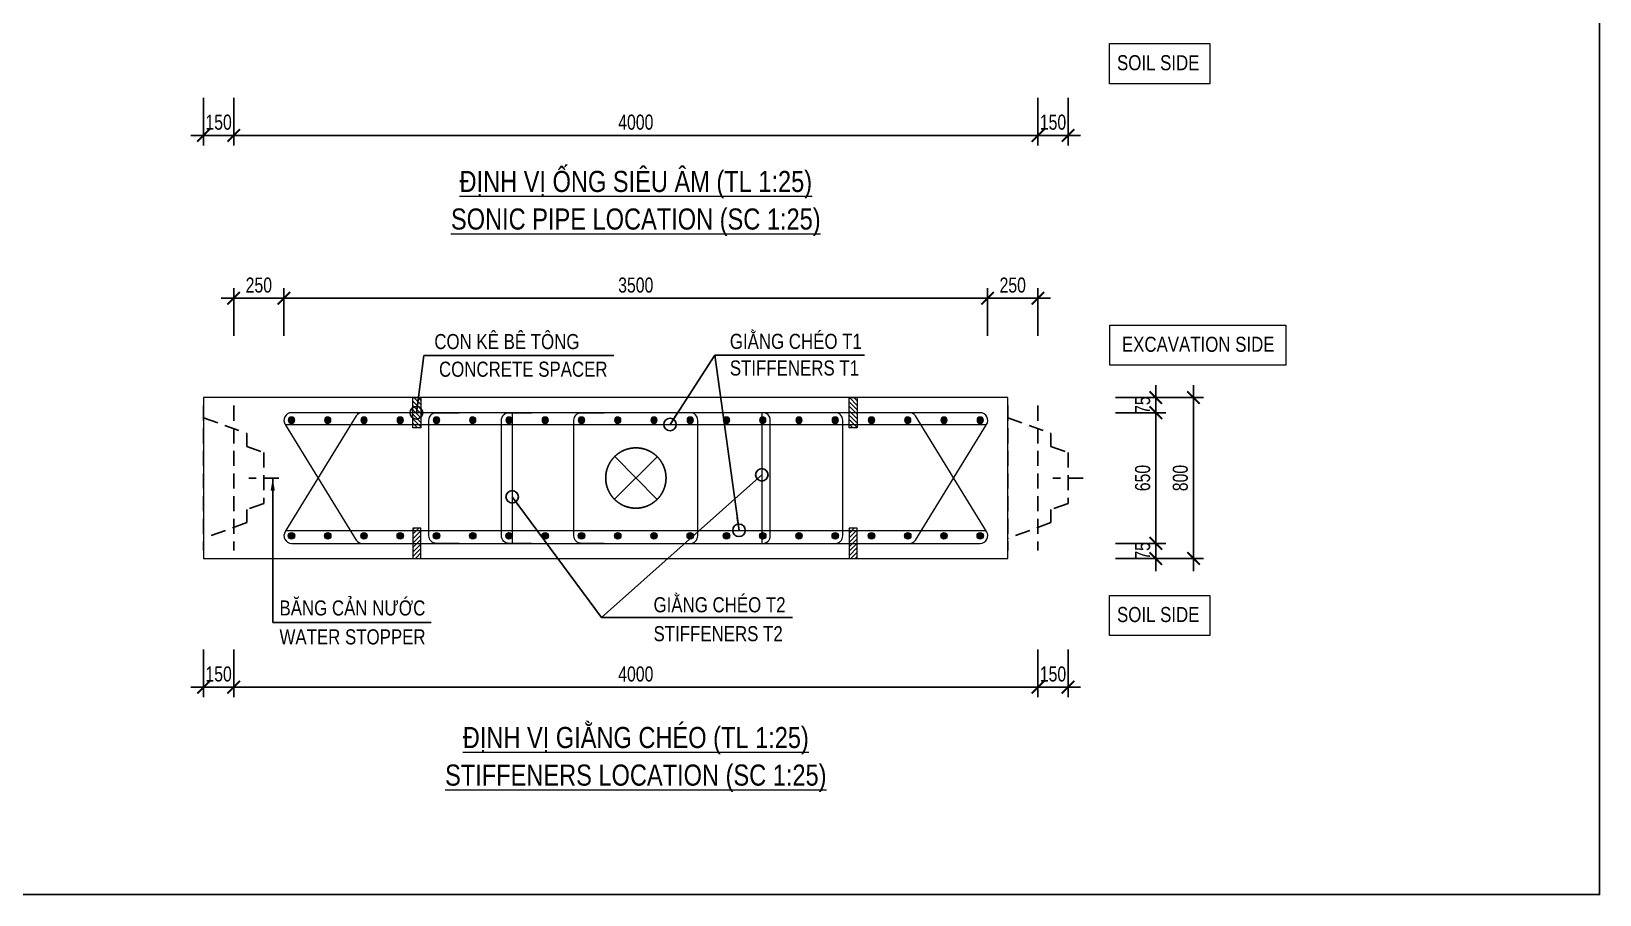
# Model space of a CAD drawing. Header units: millimetres. Extents: x 2746337 to 7547699, y -363432 to 15720.
# Drawn here: x 3321233 to 3352434, y -68024 to -50850 of the extents above; entities that cross this region are included whole.
import ezdxf
from ezdxf.enums import TextEntityAlignment as Align

# ---------------------------------------------------------------- set-up
doc = ezdxf.new("R2010")
doc.units = ezdxf.units.MM
doc.header["$LTSCALE"] = 1200
doc.header["$PDMODE"] = 3
doc.linetypes.add('CENTER', pattern=[2, 1.25, -0.25, 0.25, -0.25])
doc.linetypes.add('HIDDEN', pattern=[0.375, 0.25, -0.125])
for name, color, linetype, lineweight in [('5', 5, 'Continuous', 13), ('BOUND', 3, 'Continuous', 20), ('CWS', 8, 'HIDDEN', 9), ('ENOTE', 2, 'Continuous', 15), ('GRID', 74, 'CENTER', 15), ('K-THUOC', 1, 'Continuous', 18), ('LEADER', 8, 'Continuous', 9), ('MCT', 6, 'Continuous', 20), ('T2HI', 4, 'HIDDEN', 13), ('TEXTMA', 2, 'Continuous', 13), ('TEXTVN', 2, 'Continuous', 20), ('TIE', 4, 'Continuous', 13)]:
    doc.layers.add(name, color=color, linetype=linetype, lineweight=lineweight)
for name, color, linetype in [('CDC.04.HIDDEN', 8, 'HIDDEN'), ('CDC.11.NOTE', 8, 'Continuous'), ('MIE', 5, 'HIDDEN')]:
    doc.layers.add(name, color=color, linetype=linetype)
doc.styles.add('DB_Arial', font='arial.ttf', dxfattribs={"width": 0.8})
doc.styles.add('SMTEXT', font='arial.ttf', dxfattribs={"width": 0.75})
doc.dimstyles.new('BSV1-100', dxfattribs={"dimtxt": 300, "dimasz": 250, "dimexe": 200, "dimexo": 0, "dimgap": 108, "dimtad": 1, "dimdec": 0, "dimdsep": 46, "dimtxsty": 'SMTEXT', "dimblk": 'ARCHTICK', "dimcen": 100, "dimdle": 250, "dimclrd": 256, "dimclre": 256, "dimclrt": 1, "dimadec": 0, "dimazin": 0, "dimtfac": 1, "dimtdec": 0, "dimtix": 1, "dimtmove": 2, "dimatfit": 3, "dimfxl": 720, "dimfxlon": 1, "dimtolj": 1, "dimtzin": 0, "dimarcsym": 0})
doc.dimstyles.new('BSV25', dxfattribs={"dimtxt": 300, "dimasz": 250, "dimexe": 200, "dimexo": 0, "dimgap": 108, "dimtad": 1, "dimdec": 0, "dimlfac": 0.25, "dimdsep": 46, "dimtxsty": 'SMTEXT', "dimblk": 'ARCHTICK', "dimcen": 100, "dimdle": 250, "dimclrd": 256, "dimclre": 256, "dimclrt": 2, "dimadec": 0, "dimazin": 0, "dimtfac": 1, "dimtdec": 0, "dimtix": 1, "dimtmove": 2, "dimatfit": 3, "dimfxl": 800, "dimfxlon": 1, "dimtolj": 1, "dimtzin": 0, "dimarcsym": 0})

# ---------------------------------------------------------------- blocks, each defined once
blk = doc.blocks.new('_ArchTick')
at = {"color": 0, "linetype": 'ByBlock', "const_width": 0.15}
blk.add_lwpolyline([(-0.5, -0.5), (0.5, 0.5)], dxfattribs=at)
blk = doc.blocks.new('*D641')
at = {"layer": 'Defpoints', "color": 0, "transparency": 16777216}
for p in [(3324659, -52170), (3325259, -52170), (3325259, -52920)]:
    blk.add_point(p, dxfattribs=at)
at = {"layer": 'K-THUOC', "lineweight": -2, "transparency": 16777216}
for p, q in [((3324659, -52170), (3324659, -53120)), ((3325259, -52170), (3325259, -53120)), ((3324659, -52920), (3324409, -52920)), ((3324659, -52920), (3325259, -52920)), ((3325259, -52920), (3325509, -52920))]:
    blk.add_line(p, q, dxfattribs=at)
at = {"layer": 'K-THUOC', "lineweight": -2, "transparency": 16777216, "xscale": 250, "yscale": 250, "zscale": 250}
blk.add_blockref('_ArchTick', (3324659, -52920), dxfattribs=at)
at = {"layer": 'K-THUOC', "lineweight": -2, "transparency": 16777216, "xscale": 250, "yscale": 250, "zscale": 250, "rotation": 180}
blk.add_blockref('_ArchTick', (3325259, -52920), dxfattribs=at)
at = {"layer": 'K-THUOC', "color": 2, "transparency": 16777216, "insert": (3324959, -52658), "char_height": 300, "attachment_point": 5, "style": 'SMTEXT'}
blk.add_mtext('\\A1;150', dxfattribs=at)
blk = doc.blocks.new('*D642')
at = {"layer": 'Defpoints', "color": 0, "transparency": 16777216}
for p in [(3341259, -52170), (3341859, -52170), (3341859, -52920)]:
    blk.add_point(p, dxfattribs=at)
at = {"layer": 'K-THUOC', "lineweight": -2, "transparency": 16777216}
for p, q in [((3341259, -52170), (3341259, -53120)), ((3341859, -52170), (3341859, -53120)), ((3341259, -52920), (3341009, -52920)), ((3341259, -52920), (3341859, -52920)), ((3341859, -52920), (3342109, -52920))]:
    blk.add_line(p, q, dxfattribs=at)
at = {"layer": 'K-THUOC', "lineweight": -2, "transparency": 16777216, "xscale": 250, "yscale": 250, "zscale": 250}
blk.add_blockref('_ArchTick', (3341259, -52920), dxfattribs=at)
at = {"layer": 'K-THUOC', "lineweight": -2, "transparency": 16777216, "xscale": 250, "yscale": 250, "zscale": 250, "rotation": 180}
blk.add_blockref('_ArchTick', (3341859, -52920), dxfattribs=at)
at = {"layer": 'K-THUOC', "color": 2, "transparency": 16777216, "insert": (3341559, -52658), "char_height": 300, "attachment_point": 5, "style": 'SMTEXT'}
blk.add_mtext('\\A1;150', dxfattribs=at)
blk = doc.blocks.new('*D645')
at = {"layer": 'Defpoints', "color": 0, "transparency": 16777216}
for p in [(3325259, -52170), (3341259, -52170), (3341259, -52920)]:
    blk.add_point(p, dxfattribs=at)
at = {"layer": 'K-THUOC', "lineweight": -2, "transparency": 16777216}
for p, q in [((3325259, -52170), (3325259, -53120)), ((3341259, -52170), (3341259, -53120)), ((3325009, -52920), (3341509, -52920))]:
    blk.add_line(p, q, dxfattribs=at)
at = {"layer": 'K-THUOC', "lineweight": -2, "transparency": 16777216, "xscale": 250, "yscale": 250, "zscale": 250, "rotation": 180}
blk.add_blockref('_ArchTick', (3325259, -52920), dxfattribs=at)
at = {"layer": 'K-THUOC', "lineweight": -2, "transparency": 16777216, "xscale": 250, "yscale": 250, "zscale": 250}
blk.add_blockref('_ArchTick', (3341259, -52920), dxfattribs=at)
at = {"layer": 'K-THUOC', "color": 2, "transparency": 16777216, "insert": (3333259, -52658), "char_height": 300, "attachment_point": 5, "style": 'SMTEXT'}
blk.add_mtext('\\A1;4000', dxfattribs=at)
blk = doc.blocks.new('cws800')
at = {"layer": 'CDC.04.HIDDEN'}
for p, q in [((-600, 1440), (-600, -1440)), ((0, 1440), (0, -1440))]:
    blk.add_line(p, q, dxfattribs=at)
for points in [[(0, 1200), (-860, 888), (-860, 627), (-1200, 507), (-1200, -507), (-860, -627), (-860, -888), (0, -1200)], [(-1500, 0), (-900, 0)]]:
    blk.add_lwpolyline(points, dxfattribs=at)
blk = doc.blocks.new('*D647')
at = {"layer": 'Defpoints', "color": 0, "transparency": 16777216}
for p in [(3342854, -58136), (3344354, -58136), (3342854, -61336)]:
    blk.add_point(p, dxfattribs=at)
at = {"layer": 'K-THUOC', "lineweight": -2, "transparency": 16777216}
for p, q in [((3344354, -61586), (3344354, -57886)), ((3343554, -58136), (3344554, -58136)), ((3343554, -61336), (3344554, -61336))]:
    blk.add_line(p, q, dxfattribs=at)
at = {"layer": 'K-THUOC', "lineweight": -2, "transparency": 16777216, "xscale": 250, "yscale": 250, "zscale": 250}
for p, rotation in [((3344354, -58136), 90), ((3344354, -61336), 270)]:
    blk.add_blockref('_ArchTick', p, dxfattribs=dict(at, rotation=rotation))
at = {"layer": 'K-THUOC', "color": 2, "transparency": 16777216, "insert": (3344093, -59736), "char_height": 300, "attachment_point": 5, "rotation": 90, "style": 'SMTEXT'}
blk.add_mtext('\\A1;800', dxfattribs=at)
blk = doc.blocks.new('*D648')
at = {"layer": 'Defpoints', "color": 0, "transparency": 16777216}
for p in [(3342854, -61036), (3343604, -61036), (3342496, -61336)]:
    blk.add_point(p, dxfattribs=at)
at = {"layer": 'K-THUOC', "lineweight": -2, "transparency": 16777216}
for p, q in [((3343604, -61036), (3343604, -60786)), ((3342854, -61036), (3343804, -61036)), ((3343604, -61336), (3343604, -61036)), ((3342804, -61336), (3343804, -61336)), ((3343604, -61336), (3343604, -61586))]:
    blk.add_line(p, q, dxfattribs=at)
at = {"layer": 'K-THUOC', "lineweight": -2, "transparency": 16777216, "xscale": 250, "yscale": 250, "zscale": 250}
for p, rotation in [((3343604, -61036), 270), ((3343604, -61336), 90)]:
    blk.add_blockref('_ArchTick', p, dxfattribs=dict(at, rotation=rotation))
at = {"layer": 'K-THUOC', "color": 2, "transparency": 16777216, "insert": (3343344, -61186), "char_height": 300, "attachment_point": 5, "rotation": 90, "style": 'SMTEXT'}
blk.add_mtext('\\A1;75', dxfattribs=at)
blk = doc.blocks.new('*D649')
at = {"layer": 'Defpoints', "color": 0, "transparency": 16777216}
for p in [(3342496, -58436), (3343604, -58436), (3342496, -61036)]:
    blk.add_point(p, dxfattribs=at)
at = {"layer": 'K-THUOC', "lineweight": -2, "transparency": 16777216}
for p, q in [((3343604, -61286), (3343604, -58186)), ((3342804, -58436), (3343804, -58436)), ((3342804, -61036), (3343804, -61036))]:
    blk.add_line(p, q, dxfattribs=at)
at = {"layer": 'K-THUOC', "lineweight": -2, "transparency": 16777216, "xscale": 250, "yscale": 250, "zscale": 250}
for p, rotation in [((3343604, -58436), 90), ((3343604, -61036), 270)]:
    blk.add_blockref('_ArchTick', p, dxfattribs=dict(at, rotation=rotation))
at = {"layer": 'K-THUOC', "color": 2, "transparency": 16777216, "insert": (3343343, -59736), "char_height": 300, "attachment_point": 5, "rotation": 90, "style": 'SMTEXT'}
blk.add_mtext('\\A1;650', dxfattribs=at)
blk = doc.blocks.new('*D650')
at = {"layer": 'Defpoints', "color": 0, "transparency": 16777216}
for p in [(3342496, -58136), (3343604, -58136), (3342496, -58436)]:
    blk.add_point(p, dxfattribs=at)
at = {"layer": 'K-THUOC', "lineweight": -2, "transparency": 16777216}
for p, q in [((3343604, -58136), (3343604, -57886)), ((3342804, -58136), (3343804, -58136)), ((3343604, -58436), (3343604, -58136)), ((3342804, -58436), (3343804, -58436)), ((3343604, -58436), (3343604, -58686))]:
    blk.add_line(p, q, dxfattribs=at)
at = {"layer": 'K-THUOC', "lineweight": -2, "transparency": 16777216, "xscale": 250, "yscale": 250, "zscale": 250}
for p, rotation in [((3343604, -58136), 270), ((3343604, -58436), 90)]:
    blk.add_blockref('_ArchTick', p, dxfattribs=dict(at, rotation=rotation))
at = {"layer": 'K-THUOC', "color": 2, "transparency": 16777216, "insert": (3343344, -58286), "char_height": 300, "attachment_point": 5, "rotation": 90, "style": 'SMTEXT'}
blk.add_mtext('\\A1;75', dxfattribs=at)
blk = doc.blocks.new('*D651')
at = {"layer": 'Defpoints', "color": 0, "transparency": 16777216}
for p in [(3324659, -63148), (3325259, -63148), (3325259, -63898)]:
    blk.add_point(p, dxfattribs=at)
at = {"layer": 'K-THUOC', "lineweight": -2, "transparency": 16777216}
for p, q in [((3324659, -63148), (3324659, -64098)), ((3325259, -63148), (3325259, -64098)), ((3324659, -63898), (3324409, -63898)), ((3324659, -63898), (3325259, -63898)), ((3325259, -63898), (3325509, -63898))]:
    blk.add_line(p, q, dxfattribs=at)
at = {"layer": 'K-THUOC', "lineweight": -2, "transparency": 16777216, "xscale": 250, "yscale": 250, "zscale": 250}
blk.add_blockref('_ArchTick', (3324659, -63898), dxfattribs=at)
at = {"layer": 'K-THUOC', "lineweight": -2, "transparency": 16777216, "xscale": 250, "yscale": 250, "zscale": 250, "rotation": 180}
blk.add_blockref('_ArchTick', (3325259, -63898), dxfattribs=at)
at = {"layer": 'K-THUOC', "color": 2, "transparency": 16777216, "insert": (3324959, -63636), "char_height": 300, "attachment_point": 5, "style": 'SMTEXT'}
blk.add_mtext('\\A1;150', dxfattribs=at)
blk = doc.blocks.new('*D652')
at = {"layer": 'Defpoints', "color": 0, "transparency": 16777216}
for p in [(3341259, -63148), (3341859, -63148), (3341859, -63898)]:
    blk.add_point(p, dxfattribs=at)
at = {"layer": 'K-THUOC', "lineweight": -2, "transparency": 16777216}
for p, q in [((3341259, -63148), (3341259, -64098)), ((3341859, -63148), (3341859, -64098)), ((3341259, -63898), (3341009, -63898)), ((3341259, -63898), (3341859, -63898)), ((3341859, -63898), (3342109, -63898))]:
    blk.add_line(p, q, dxfattribs=at)
at = {"layer": 'K-THUOC', "lineweight": -2, "transparency": 16777216, "xscale": 250, "yscale": 250, "zscale": 250}
blk.add_blockref('_ArchTick', (3341259, -63898), dxfattribs=at)
at = {"layer": 'K-THUOC', "lineweight": -2, "transparency": 16777216, "xscale": 250, "yscale": 250, "zscale": 250, "rotation": 180}
blk.add_blockref('_ArchTick', (3341859, -63898), dxfattribs=at)
at = {"layer": 'K-THUOC', "color": 2, "transparency": 16777216, "insert": (3341559, -63636), "char_height": 300, "attachment_point": 5, "style": 'SMTEXT'}
blk.add_mtext('\\A1;150', dxfattribs=at)
blk = doc.blocks.new('*D653')
at = {"layer": 'Defpoints', "color": 0, "transparency": 16777216}
for p in [(3326259, -56160), (3325259, -56910), (3326259, -56910)]:
    blk.add_point(p, dxfattribs=at)
at = {"layer": 'K-THUOC', "lineweight": -2, "transparency": 16777216}
for p, q in [((3325009, -56160), (3326509, -56160)), ((3325259, -56910), (3325259, -55960)), ((3326259, -56910), (3326259, -55960))]:
    blk.add_line(p, q, dxfattribs=at)
at = {"layer": 'K-THUOC', "lineweight": -2, "transparency": 16777216, "xscale": 250, "yscale": 250, "zscale": 250, "rotation": 180}
blk.add_blockref('_ArchTick', (3325259, -56160), dxfattribs=at)
at = {"layer": 'K-THUOC', "lineweight": -2, "transparency": 16777216, "xscale": 250, "yscale": 250, "zscale": 250}
blk.add_blockref('_ArchTick', (3326259, -56160), dxfattribs=at)
at = {"layer": 'K-THUOC', "color": 2, "transparency": 16777216, "insert": (3325759, -55899), "char_height": 300, "attachment_point": 5, "style": 'SMTEXT'}
blk.add_mtext('\\A1;250', dxfattribs=at)
blk = doc.blocks.new('*D654')
at = {"layer": 'Defpoints', "color": 0, "transparency": 16777216}
for p in [(3340257, -56160), (3326259, -56910), (3340257, -56910)]:
    blk.add_point(p, dxfattribs=at)
at = {"layer": 'K-THUOC', "lineweight": -2, "transparency": 16777216}
for p, q in [((3326009, -56160), (3340507, -56160)), ((3326259, -56910), (3326259, -55960)), ((3340257, -56910), (3340257, -55960))]:
    blk.add_line(p, q, dxfattribs=at)
at = {"layer": 'K-THUOC', "lineweight": -2, "transparency": 16777216, "xscale": 250, "yscale": 250, "zscale": 250, "rotation": 180}
blk.add_blockref('_ArchTick', (3326259, -56160), dxfattribs=at)
at = {"layer": 'K-THUOC', "lineweight": -2, "transparency": 16777216, "xscale": 250, "yscale": 250, "zscale": 250}
blk.add_blockref('_ArchTick', (3340257, -56160), dxfattribs=at)
at = {"layer": 'K-THUOC', "color": 2, "transparency": 16777216, "insert": (3333258, -55899), "char_height": 300, "attachment_point": 5, "style": 'SMTEXT'}
blk.add_mtext('\\A1;3500', dxfattribs=at)
blk = doc.blocks.new('*D655')
at = {"layer": 'Defpoints', "color": 0, "transparency": 16777216}
for p in [(3325259, -63148), (3341259, -63148), (3341259, -63898)]:
    blk.add_point(p, dxfattribs=at)
at = {"layer": 'K-THUOC', "lineweight": -2, "transparency": 16777216}
for p, q in [((3325259, -63148), (3325259, -64098)), ((3341259, -63148), (3341259, -64098)), ((3325009, -63898), (3341509, -63898))]:
    blk.add_line(p, q, dxfattribs=at)
at = {"layer": 'K-THUOC', "lineweight": -2, "transparency": 16777216, "xscale": 250, "yscale": 250, "zscale": 250, "rotation": 180}
blk.add_blockref('_ArchTick', (3325259, -63898), dxfattribs=at)
at = {"layer": 'K-THUOC', "lineweight": -2, "transparency": 16777216, "xscale": 250, "yscale": 250, "zscale": 250}
blk.add_blockref('_ArchTick', (3341259, -63898), dxfattribs=at)
at = {"layer": 'K-THUOC', "color": 2, "transparency": 16777216, "insert": (3333259, -63636), "char_height": 300, "attachment_point": 5, "style": 'SMTEXT'}
blk.add_mtext('\\A1;4000', dxfattribs=at)
blk = doc.blocks.new('*D656')
at = {"layer": 'Defpoints', "color": 0, "transparency": 16777216}
for p in [(3341259, -56160), (3340257, -56910), (3341259, -56910)]:
    blk.add_point(p, dxfattribs=at)
at = {"layer": 'K-THUOC', "lineweight": -2, "transparency": 16777216}
for p, q in [((3340007, -56160), (3341509, -56160)), ((3340257, -56910), (3340257, -55960)), ((3341259, -56910), (3341259, -55960))]:
    blk.add_line(p, q, dxfattribs=at)
at = {"layer": 'K-THUOC', "lineweight": -2, "transparency": 16777216, "xscale": 250, "yscale": 250, "zscale": 250, "rotation": 180}
blk.add_blockref('_ArchTick', (3340257, -56160), dxfattribs=at)
at = {"layer": 'K-THUOC', "lineweight": -2, "transparency": 16777216, "xscale": 250, "yscale": 250, "zscale": 250}
blk.add_blockref('_ArchTick', (3341259, -56160), dxfattribs=at)
at = {"layer": 'K-THUOC', "color": 2, "transparency": 16777216, "insert": (3340758, -55899), "char_height": 300, "attachment_point": 5, "style": 'SMTEXT'}
blk.add_mtext('\\A1;250', dxfattribs=at)
blk = doc.blocks.new('mct1')
at = {"lineweight": 9}
h = blk.add_hatch(color=256, dxfattribs=at)
h.dxf.hatch_style = 1
h.paths.add_polyline_path([(-16, 0, 1), (16, 0, 1)])
blk.add_circle((0, 0), 16, dxfattribs=at)
blk = doc.blocks.new('tremie')
at = {"layer": 'MIE', "color": 74, "ltscale": 1000}
for p, q in [((424, -424), (-424, 424)), ((424, 424), (-424, -424))]:
    blk.add_line(p, q, dxfattribs=at)
at = {"layer": 'MIE', "ltscale": 500}
blk.add_circle((0, 0), 600, dxfattribs=at)
blk = doc.blocks.new('sp')
at = {"layer": '5', "lineweight": 20}
h = blk.add_hatch(dxfattribs=at)
h.set_pattern_fill('ANSI31', color=256, scale=500)
h.set_pattern_definition([(45, (0, 0), (-44.194, 44.194), [])])
h.paths.add_polyline_path([(80, 300), (-80, 300), (-80, -300), (80, -300)])
blk.add_lwpolyline([(-80, -300), (80, -300), (80, 300), (-80, 300)], close=True, dxfattribs=at)

msp = doc.modelspace()

# ---------------------------------------------------------------- linework, layer by layer
msp.add_lwpolyline([(3258917.1, 9128.3), (3352434.4, 9128.3), (3352434.4, -68024), (3258917.1, -68024)], close=True)
at = {"layer": 'BOUND'}
msp.add_lwpolyline([(3324658.8, -61335.8), (3340658.8, -61335.8), (3340658.8, -58135.8), (3324658.8, -58135.8)], close=True, dxfattribs=at)
at = {"layer": 'ENOTE'}
for points in [[(3342680.2, -51091.8), (3344680.2, -51091.8), (3344680.2, -51891.8), (3342680.2, -51891.8)], [(3342690.9, -56693.2), (3346190.9, -56693.2), (3346190.9, -57493.2), (3342690.9, -57493.2)], [(3342680.2, -62069.8), (3344680.2, -62069.8), (3344680.2, -62869.8), (3342680.2, -62869.8)]]:
    msp.add_lwpolyline(points, close=True, dxfattribs=at)
at = {"layer": 'T2HI', "color": 1, "ltscale": 1000}
for p, q in [((3330799.1, -58435.8), (3330799.1, -61035.8)), ((3335765.6, -58435.8), (3335765.6, -61035.8)), ((3326285.3, -58670.9), (3340234.9, -58670.9)), ((3326301.4, -60777.3), (3340220.5, -60777.3))]:
    msp.add_line(p, q, dxfattribs=at)
at = {"layer": 'TIE', "lineweight": 20}
for points in [[(3327820.6, -58435.8, 0.244599), (3327697.8, -58499.7), (3326286, -60799.7, 0.6069433), (3326408.8, -61035.8), (3340111.4, -61035.8, 0.6069433), (3340234.2, -60799.7), (3338822.4, -58499.7, 0.244599), (3338699.6, -58435.8), (3335521.1, -58435.8)], [(3335521.1, -61035.8), (3338699.6, -61035.8, 0.244599), (3338822.4, -60971.9), (3340234.2, -58671.9, 0.6069433), (3340111.4, -58435.8), (3326408.8, -58435.8, 0.6069433), (3326286, -58671.9), (3327697.8, -60971.9, 0.244599), (3327820.6, -61035.8)]]:
    msp.add_lwpolyline(points, format="xyb", dxfattribs=at)
at = {"layer": 'TIE'}
for points in [[(3329743.6, -61035.8), (3329293.6, -61035.8, -0.4142136), (3329143.6, -60885.8), (3329143.6, -58585.8, -0.4142136), (3329293.6, -58435.8), (3329743.6, -58435.8)], [(3331186, -61035.8), (3330736, -61035.8, -0.4142136), (3330586, -60885.8), (3330586, -58585.8, -0.4142136), (3330736, -58435.8), (3331186, -58435.8)], [(3332628.3, -61035.8), (3332178.3, -61035.8, -0.4142136), (3332028.3, -60885.8), (3332028.3, -58585.8, -0.4142136), (3332178.3, -58435.8), (3332628.3, -58435.8)], [(3333891.9, -61035.8), (3334341.9, -61035.8, 0.4142136), (3334491.9, -60885.8), (3334491.9, -58585.8, 0.4142136), (3334341.9, -58435.8), (3333891.9, -58435.8)], [(3335334.3, -61035.8), (3335784.3, -61035.8, 0.4142136), (3335934.3, -60885.8), (3335934.3, -58585.8, 0.4142136), (3335784.3, -58435.8), (3335334.3, -58435.8)], [(3337226.6, -61035.8, 0.4142136), (3337376.6, -60885.8), (3337376.6, -58585.8, 0.4142136), (3337226.6, -58435.8)]]:
    msp.add_lwpolyline(points, format="xyb", dxfattribs=at)

# ---------------------------------------------------------------- block references
at = {"layer": 'CWS', "xscale": -1}
for p in [(3324658.8, -59735.8), (3340658.8, -59735.8)]:
    msp.add_blockref('cws800', p, dxfattribs=at)
at = {"layer": 'ENOTE', "xscale": -1}
for p in [(3328904.7, -58435.8), (3337583.2, -58435.8)]:
    msp.add_blockref('sp', p, dxfattribs=at)
at = {"layer": 'ENOTE', "rotation": 180}
for p in [(3328904.7, -61035.8), (3337583.2, -61035.8)]:
    msp.add_blockref('sp', p, dxfattribs=at)
at = {"layer": 'GRID', "rotation": 269.672406155841}
msp.add_blockref('tremie', (3333260.1, -59735.8), dxfattribs=at)
at = {"layer": 'MCT', "xscale": -4, "yscale": 4, "zscale": 4, "rotation": 180}
for p in [(3326408.8, -58585.8), (3327130, -58585.8), (3327851.2, -58585.8), (3328572.4, -58585.8), (3329293.6, -58585.8), (3330014.8, -58585.8), (3330736, -58585.8), (3331457.1, -58585.8), (3332178.3, -58585.8), (3332899.5, -58585.8), (3333620.7, -58585.8), (3334341.9, -58585.8), (3335063.1, -58585.8), (3335784.3, -58585.8), (3336505.4, -58585.8), (3337226.6, -58585.8), (3337947.8, -58585.8), (3338669, -58585.8), (3339390.2, -58585.8), (3340111.4, -58585.8)]:
    msp.add_blockref('mct1', p, dxfattribs=at)
at = {"layer": 'MCT', "xscale": 4, "yscale": 4, "zscale": 4}
for p in [(3326408.8, -60885.8), (3327130, -60885.8), (3327851.2, -60885.8), (3328572.4, -60885.8), (3329293.6, -60885.8), (3330014.8, -60885.8), (3330736, -60885.8), (3331457.1, -60885.8), (3332178.3, -60885.8), (3332899.5, -60885.8), (3333620.7, -60885.8), (3334341.9, -60885.8), (3335063.1, -60885.8), (3335784.3, -60885.8), (3336505.4, -60885.8), (3337226.6, -60885.8), (3337947.8, -60885.8), (3338669, -60885.8), (3339390.2, -60885.8), (3340111.4, -60885.8)]:
    msp.add_blockref('mct1', p, dxfattribs=at)

# ---------------------------------------------------------------- texts
at = {"layer": 'TEXTMA', "style": 'DB_Arial', "width": 0.8}
for s, p in [('BĂNG CẢN NƯỚC', (3326170.1, -62470.8)), ('WATER STOPPER', (3326170.1, -63045.8))]:
    msp.add_text(s, height=300, rotation=360, dxfattribs=at).set_placement(p)
at = {"layer": 'TEXTVN', "style": 'DB_Arial', "width": 0.8}
for p in [(3344472.4, -51623.5), (3344472.4, -62601.5)]:
    msp.add_text('SOIL SIDE', height=300, dxfattribs=at).set_placement(p, align=Align.RIGHT)
for s, p in [('%%UĐỊNH VỊ ỐNG SIÊU ÂM (TL 1:25)', (3333258.8, -53835)), ('%%USONIC PIPE LOCATION (SC 1:25)', (3333258.8, -54635)), ('%%UĐỊNH VỊ GIẰNG CHÉO (TL 1:25)', (3333258.8, -64897.6)), ('%%USTIFFENERS LOCATION (SC 1:25)', (3333258.8, -65697.6))]:
    msp.add_text(s, height=420, rotation=360, dxfattribs=at).set_placement(p, align=Align.MIDDLE)
for s, p in [('GIẰNG CHÉO T1', (3335129.7, -57166.8)), ('CON KÊ BÊ TÔNG', (3329250.3, -57171)), ('STIFFENERS T1', (3335129.7, -57696.8)), (' CONCRETE SPACER', (3329250.3, -57721)), ('GIẰNG CHÉO T2', (3333611.9, -62407.6)), ('STIFFENERS T2', (3333611.9, -62982.6))]:
    msp.add_text(s, height=300, rotation=360, dxfattribs=at).set_placement(p)
msp.add_text('EXCAVATION SIDE', height=300, dxfattribs=at).set_placement((3342930.1, -57224.9))

# ---------------------------------------------------------------- dimensions: what is measured, and where the dimension line sits
at = {"layer": 'K-THUOC'}
for base, p1, p2, picture, middle in [((3325258.8, -52919.6), (3324658.8, -52169.6), (3325258.8, -52169.6), '*D641', (3324958.8, -52658.4)), ((3341258.8, -52919.6), (3325258.8, -52169.6), (3341258.8, -52169.6), '*D645', (3333258.8, -52658.4)), ((3341858.8, -52919.6), (3341258.8, -52169.6), (3341858.8, -52169.6), '*D642', (3341558.8, -52658.4)), ((3326258.8, -56159.8), (3325258.8, -56909.8), (3326258.8, -56909.8), '*D653', (3325758.8, -55898.6)), ((3340257.4, -56159.8), (3326258.8, -56909.8), (3340257.4, -56909.8), '*D654', (3333258.1, -55898.5)), ((3341258.8, -56159.8), (3340257.4, -56909.8), (3341258.8, -56909.8), '*D656', (3340758.1, -55898.6)), ((3325258.8, -63897.6), (3324658.8, -63147.6), (3325258.8, -63147.6), '*D651', (3324958.8, -63636.5)), ((3341258.8, -63897.6), (3325258.8, -63147.6), (3341258.8, -63147.6), '*D655', (3333258.8, -63636.5)), ((3341858.8, -63897.6), (3341258.8, -63147.6), (3341858.8, -63147.6), '*D652', (3341558.8, -63636.5))]:
    dim = msp.add_linear_dim(base=base, p1=p1, p2=p2, dimstyle='BSV25', dxfattribs=at)
    dim.commit()
    dim.dimension.update_dxf_attribs({"geometry": picture, "text_midpoint": middle})
for base, p1, p2, picture, middle in [((3343604.1, -58135.8), (3342496.1, -58435.8), (3342496.1, -58135.8), '*D650', (3343343.6, -58285.8)), ((3344354.1, -58135.8), (3342854.1, -61335.8), (3342854.1, -58135.8), '*D647', (3344093, -59735.8)), ((3343604.1, -58435.8), (3342496.1, -61035.8), (3342496.1, -58435.8), '*D649', (3343343, -59735.8)), ((3343604.1, -61035.8), (3342496.1, -61335.8), (3342854.1, -61035.8), '*D648', (3343343.6, -61185.8))]:
    dim = msp.add_linear_dim(base=base, p1=p1, p2=p2, angle=90, dimstyle='BSV25', dxfattribs=at)
    dim.commit()
    dim.dimension.update_dxf_attribs({"geometry": picture, "text_midpoint": middle})

# ---------------------------------------------------------------- leaders
at = {"layer": 'CDC.11.NOTE'}
msp.add_leader([(3326035.7, -59735.8), (3326035.7, -62611.1), (3329189.1, -62611.1)], dimstyle='BSV1-100', override={"dimgap": 108, "dimtad": 0}, dxfattribs=at)
at = {"layer": 'LEADER'}
for points in [[(3328894.1, -58437.9), (3329042.3, -57300.5), (3332822.8, -57300.5)], [(3333939.5, -58670.9), (3334831, -57290.9), (3337811.5, -57290.9)], [(3335312.1, -60777.3), (3334831, -57290.9), (3337811.5, -57290.9)], [(3335765.6, -59672.6), (3332575.8, -62512.8)], [(3330799.1, -60109.9), (3332575.8, -62512.8), (3336375.8, -62512.8)]]:
    msp.add_leader(points, dimstyle='BSV25', override={"dimldrblk": 'Origin'}, dxfattribs=at)

doc.saveas('drawing.dxf')
